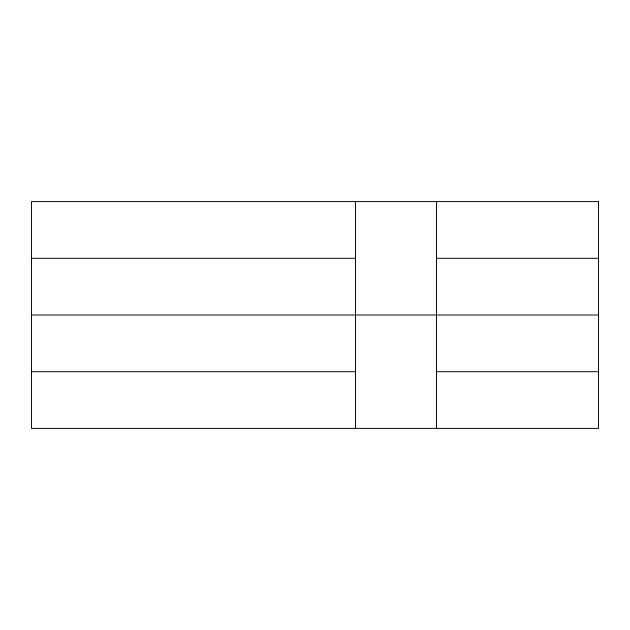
<?xml version="1.0" encoding="UTF-8"?>
<svg xmlns="http://www.w3.org/2000/svg" width="630" height="630" viewBox="0 0 630 630"><rect width="100%" height="100%" fill="white"/><g stroke="black" fill="none" stroke-linecap="round" stroke-linejoin="round"><path stroke-width="0.94" d="M31.5 258.3L355.501 258.3M436.503 258.3L598.5 258.3M31.5 315L598.5 315M31.5 371.7L355.501 371.7M436.503 371.7L598.5 371.7M436.503 201.6L436.503 428.4M355.501 201.6L355.501 428.4M598.5 201.6L31.5 201.6L31.5 428.4L598.5 428.4L598.5 201.6"/></g></svg>
